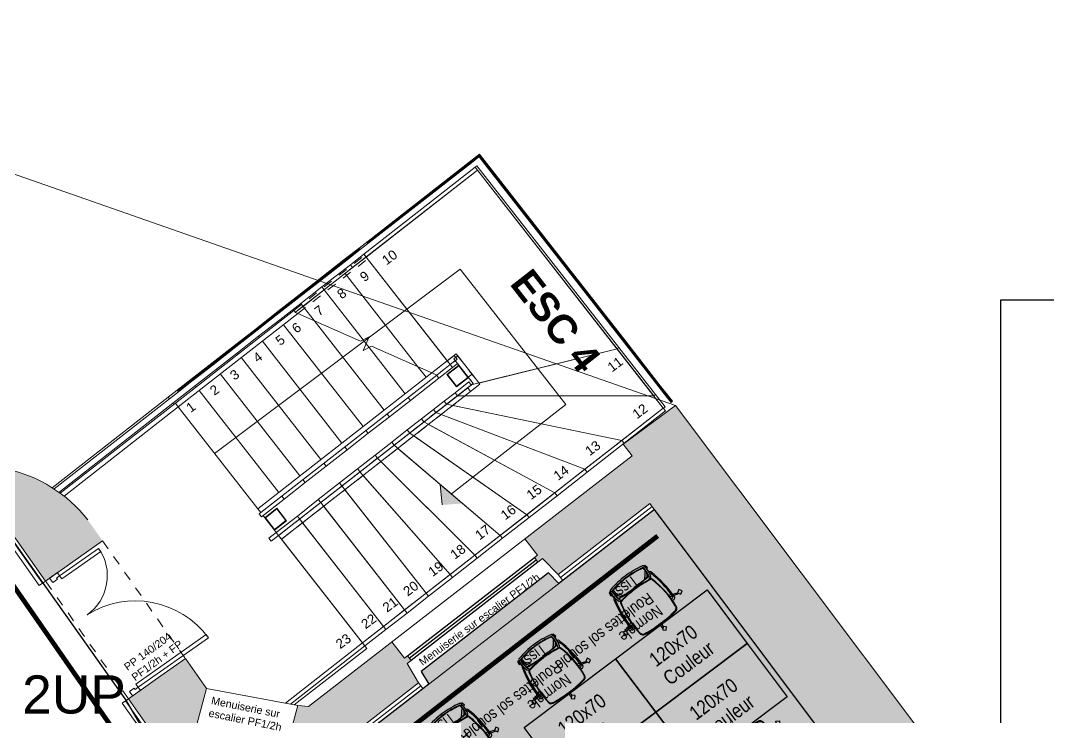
# Model space of a CAD drawing. Extents: x -29.7 to 23.3, y -8.6 to 57.6.
# Drawn here: x -0.41 to 10.36, y 11.13 to 18.44 of the extents above; entities that cross this region are included whole.
import ezdxf
from ezdxf.enums import TextEntityAlignment as Align

# ---------------------------------------------------------------- set-up
doc = ezdxf.new("R2010")
doc.units = 0
doc.header["$LTSCALE"] = 0.001
for name, pattern in [('CACHE', [0.375, 0.25, -0.125]), ('CONTINU', [0]), ('HIDDEN', [9.525, 6.35, -3.175]), ('Tiret', [2.5, 1.25, -1.25])]:
    doc.linetypes.add(name, pattern=pattern)
doc.layers.get('0').update_dxf_attribs({"lineweight": 5})
for name, color, linetype in [('00-SECURITE UP', 12, 'Continuous'), ('01-FAC_CHASSIS EXI', 4, 'Continuous'), ('01-STR_MACONNERIE_HACH', 252, 'Continuous'), ('A-Etiq_Mob', 7, 'Continuous'), ('A-legende', 7, 'Continuous'), ('A-mobilier', 252, 'Continuous'), ('A-texte', 7, 'Continuous')]:
    doc.layers.add(name, color=color, linetype=linetype)
doc.layers.add('02-ISOLATION', color=6, linetype='ISOLATION', lineweight=5)
for name, color, linetype, true_color in [('A-MOQUETTE', 7, 'Continuous', 0xe5ecff), ('couleur siege', 1, 'Continuous', 0xff0000), ('Exit- 04-ZON-PLATEAU DE BUREAU', 7, 'Continuous', 0xffc20a)]:
    doc.layers.add(name, color=color, linetype=linetype, true_color=true_color)
doc.layers.add('A-projet', color=7, linetype='Continuous', lineweight=5, true_color=0x5b6280)
doc.styles.add('ARIAL', font='arial.ttf')
doc.styles.add('COTE 100', font='arial.ttf', dxfattribs={"height": 0.15})
doc.styles.add('ROMAND', font='romand__.ttf', dxfattribs={"width": 0.7})
doc.styles.get("Standard").update_dxf_attribs({"font": 'ARIALN.TTF'})
doc.linetypes.add('ISOLATION', pattern='A,0.00254,-2.54,[134,ltypeshp.shx,S=2.54,R=0,X=-2.54,Y=0],-5.08,[134,ltypeshp.shx,S=2.54,R=180,X=2.54,Y=0],-2.54', length=10.16254)

# ---------------------------------------------------------------- blocks, each defined once
blk = doc.blocks.new('chaise')
at = {"layer": 'A-mobilier', "ltscale": 0.1, "true_color": 0xc7c8ca}
h = blk.add_hatch(color=9, dxfattribs=at)
h.dxf.hatch_style = 1
h.paths.add_polyline_path([(0.272, 0.456, 0.30076), (0.236, 0.489, 0.043342), (0.008, 0.509, 0.043342), (-0.219, 0.489, 0.300759), (-0.255, 0.456, 0.09791), (-0.223, 0.027, 0.292085), (-0.207, 0.013, 0.040929), (0.008, -0.005, 0.040929), (0.223, 0.013, 0.292085), (0.239, 0.027, 0.09791)])
h.paths.add_polyline_path([(0.159, -0.024, 0.015765), (0.008, -0.018, 0.016739), (-0.152, -0.025), (-0.19, -0.069), (-0.218, -0.103, 0.040824), (-0.213, -0.142, 0.054873), (0.008, -0.167, 0.054873), (0.23, -0.142, 0.02252), (0.233, -0.121), (0.219, -0.101)])
h.paths.add_polyline_path([(0.191, -0.026, 0.003373), (0.159, -0.024), (0.219, -0.101), (0.233, -0.121, 0.02535), (0.235, -0.097)])
h.paths.add_polyline_path([(0.226, -0.03, 0.0036), (0.191, -0.026), (0.235, -0.097, 0.0714)])
h.paths.add_polyline_path([(-0.152, -0.025, 0.003505), (-0.185, -0.027), (-0.196, -0.043), (-0.217, -0.075, 0.030269), (-0.218, -0.103), (-0.19, -0.069)])
h.paths.add_polyline_path([(-0.185, -0.027, 0.002494), (-0.209, -0.03, 0.048116), (-0.217, -0.075), (-0.196, -0.043)], flags=17)
at = {"layer": 'A-mobilier'}
for p, q in [((0.004, 0.509), (0.006, 0.543)), ((0.022, 0.558), (0.023, 0.509)), ((-0.262, 0.365), (-0.287, 0.365)), ((0.279, 0.365), (0.303, 0.365)), ((-0.374, 0.349), (-0.308, 0.33)), ((-0.308, 0.308), (-0.363, 0.33)), ((-0.292, 0.326), (-0.283, 0.323)), ((-0.263, 0.345), (-0.272, 0.345)), ((0.279, 0.345), (0.288, 0.345)), ((0.279, 0.31), (0.309, 0.317)), ((0.309, 0.293), (0.279, 0.282)), ((0.324, 0.32), (0.378, 0.334)), ((0.398, 0.325), (0.324, 0.298)), ((-0.242, -0.066), (-0.241, -0.066)), ((-0.19, -0.069), (-0.219, -0.105)), ((-0.217, -0.075), (-0.196, -0.043)), ((0.233, -0.121), (0.219, -0.101)), ((0.258, -0.066), (0.257, -0.066))]:
    blk.add_line(p, q, dxfattribs=at)
at = {"layer": 'A-mobilier', "linetype": 'HIDDEN'}
for p, q in [((-0.263, 0.29), (-0.293, 0.302)), ((-0.283, 0.323), (-0.263, 0.317)), ((-0.196, -0.043), (-0.185, -0.027)), ((-0.152, -0.025), (-0.19, -0.069)), ((0.219, -0.101), (0.159, -0.024)), ((0.191, -0.026), (0.235, -0.097))]:
    blk.add_line(p, q, dxfattribs=at)
at = {"layer": 'A-mobilier'}
for points in [[(-0.024, 0.57), (0.006, 0.543), (0.034, 0.572), (0.003, 0.6)], [(-0.398, 0.31), (-0.363, 0.331), (-0.383, 0.366), (-0.418, 0.345)], [(0.395, 0.371), (0.378, 0.334), (0.415, 0.317), (0.432, 0.354)]]:
    blk.add_lwpolyline(points, close=True, dxfattribs=at)
for points in [[(-0.243, -0.109), (-0.259, -0.113), (-0.25, -0.153), (-0.237, -0.15)], [(0.255, -0.145), (0.275, -0.147), (0.28, -0.107), (0.259, -0.105)]]:
    blk.add_lwpolyline(points, dxfattribs=at)
for centre, radius, start, end in [((-0.212, 0.445), 0.0447, 99.9272, 166.8835), ((-0.019, -0.687), 1.184, 88.7046, 100.0235), ((0.008, -0.811), 1.32, 90, 99.927), ((0.008, -0.811), 1.32, 80.073, 90), ((0.035, -0.687), 1.184, 79.9765, 91.2954), ((0.228, 0.445), 0.0447, 13.1165, 80.0728), ((-0.287, 0.345), 0.02, 90, 178.2197), ((0.845, 0.323), 1.108, 173.1278, 195.4958), ((0.845, 0.323), 1.103, 173.7387, 195.3268), ((-0.203, 0.434), 0.0495, 115.9014, 169.3298), ((-0.829, 0.323), 1.103, 344.6732, 6.2613), ((-0.829, 0.323), 1.108, 344.5042, 6.8722), ((0.219, 0.434), 0.0495, 10.6702, 64.0986), ((0.303, 0.345), 0.02, 1.7803, 90), ((1.039, 0.304), 1.347, 178.2197, 195.2822), ((0.842, 0.272), 1.135, 177.2781, 195.5028), ((-0.272, 0.325), 0.02, 90, 177.2781), ((-0.826, 0.272), 1.135, 344.4972, 2.7219), ((-1.023, 0.304), 1.347, 344.7178, 1.7803), ((0.288, 0.325), 0.02, 2.7219, 90), ((-0.207, -0.008), 0.02, 80.7555, 159.0187), ((-0.204, 0.032), 0.02, 195.4958, 260.6251), ((0.02, -0.095), 0.243, 156.8702, 192.2258), ((-0.2, 0.037), 0.02, 195.3268, 260.7665), ((0.008, 1.315), 1.32, 260.6251, 270), ((-0.186, -0.008), 0.02, 114.7785, 159.0187), ((0.008, 1.315), 1.315, 260.7665, 270), ((0.008, 1.315), 1.315, 270, 279.2335), ((0.008, 1.315), 1.32, 270, 279.3749), ((0.202, -0.008), 0.02, 20.9813, 65.2215), ((0.216, 0.037), 0.02, 279.2335, 344.6732), ((0.223, -0.008), 0.02, 20.9813, 99.2445), ((-0.003, -0.095), 0.243, 347.7742, 23.1298), ((0.22, 0.032), 0.02, 279.3749, 344.5042), ((-0.241, -0.046), 0.02, 195.2822, 270), ((-0.233, -0.026), 0.02, 195.5028, 252.7294), ((0.02, -0.095), 0.263, 159.0187, 193.9621), ((0.02, -0.095), 0.238, 164.1556, 191.4603), ((0.031, -2.412), 2.399, 90.5363, 95.8288), ((0.031, -2.412), 2.394, 90.5374, 95.7482), ((-0.014, -2.412), 2.399, 84.1712, 89.4637), ((-0.014, -2.412), 2.394, 84.2518, 89.4626), ((-0.003, -0.095), 0.238, 348.5397, 15.8444), ((-0.003, -0.095), 0.263, 346.0379, 20.9813), ((0.249, -0.026), 0.02, 287.2706, 344.4972), ((0.257, -0.046), 0.02, 270, 344.7178), ((-0.22, -0.145), 0.02, 218.589, 257.0335), ((0.01, 0.853), 1.044, 257.0335, 269.9004), ((0.01, 0.853), 1.024, 257.1546, 269.8984), ((0.01, 0.853), 1.019, 257.3346, 269.8979), ((0.006, 0.853), 1.019, 270.1021, 282.6654), ((0.006, 0.853), 1.024, 270.1016, 282.8454), ((0.006, 0.853), 1.044, 270.0996, 282.9665), ((0.236, -0.145), 0.02, 282.9665, 321.411)]:
    blk.add_arc(centre, radius, start, end, dxfattribs=at)
blk = doc.blocks.new('SiègeT1')
at = {"layer": 'couleur siege', "true_color": 0x8a6689}
for points in [[(-0.194, 0.224), (-0.077, 0.21), (0.039, 0.212), (0.155, 0.217), (0.198, 0.222), (0.203, 0.244), (0.204, 0.282), (0.201, 0.321), (0.123, 0.338), (0.039, 0.343), (-0.023, 0.345), (-0.098, 0.338), (-0.149, 0.331), (-0.196, 0.322), (-0.202, 0.3), (-0.201, 0.265)], [(-0.208, -0.236), (-0.225, -0.22), (-0.234, -0.197), (-0.236, -0.14), (-0.238, -0.076), (-0.234, -0.012), (-0.228, 0.045), (-0.218, 0.102), (-0.211, 0.132), (-0.201, 0.169), (-0.197, 0.177), (-0.184, 0.18), (-0.12, 0.188), (-0.049, 0.193), (0.009, 0.195), (0.077, 0.193), (0.132, 0.188), (0.169, 0.183), (0.191, 0.179), (0.199, 0.177), (0.204, 0.173), (0.207, 0.164), (0.219, 0.115), (0.231, 0.045), (0.237, -0.005), (0.241, -0.063), (0.241, -0.105), (0.24, -0.159), (0.236, -0.197), (0.235, -0.21), (0.229, -0.22), (0.222, -0.229), (0.213, -0.234), (0.207, -0.236), (0.175, -0.242), (0.114, -0.248), (0.051, -0.251), (-0.05, -0.252), (-0.126, -0.247), (-0.191, -0.238)]]:
    blk.add_hatch(color=8, dxfattribs=at).paths.add_polyline_path(points)
at = {"extrusion": (0, 0, -1), "xscale": 0.8999999999999986, "yscale": 0.8999999999999986, "zscale": -0.9, "rotation": 180}
blk.add_blockref('chaise', (0.005, 0.195), dxfattribs=at)
at = {"layer": 'A-Etiq_Mob', "style": 'ROMAND', "width": 0.7}
for tag, p in [('FINITION', (-0.079, 0.177)), ('PIETEMENT', (-0.091, -0.031)), ('ASSISE', (-0.088, -0.224)), ('COULEUR', (-0.104, -0.424))]:
    blk.add_attdef(tag, p, '', height=0.15, dxfattribs=at)
blk = doc.blocks.new('Xref-R2-2018-11')
h = blk.add_hatch(color=256)
h.dxf.hatch_style = 1
h.paths.add_polyline_path([(6.711, 6.704), (6.73, 6.489), (6.828, 6.604)])
h.paths.add_polyline_path([(6.828, 6.604), (6.73, 6.489), (6.945, 6.504)])
at = {"layer": '01-STR_MACONNERIE_HACH'}
h = blk.add_hatch(color=256, dxfattribs=at)
h.dxf.hatch_style = 1
h.paths.add_polyline_path([(8.628, 7.127), (8.722, 7.005), (7.596, 6.132), (7.729, 5.961), (7.698, 5.937), (7.735, 5.889), (7.782, 5.926), (7.947, 5.76), (8.909, 6.505), (16.917, -4.185), (16.215, -4.713), (16.353, -4.913), (16.305, -4.949), (16.341, -4.997), (16.395, -4.956), (16.544, -5.155), (17.926, -4.117), (17.683, -3.794), (9.178, 7.531)])
h.paths.add_polyline_path([(5.329, 4.375), (5.218, 4.388), (5.061, 3.805), (5.013, 3.818), (4.982, 3.702), (5.212, 3.64), (6.483, 4.625), (6.363, 4.826), (6.405, 4.859), (6.368, 4.906), (6.337, 4.882), (6.204, 5.054)])
h.paths.add_polyline_path([(14.093, -6.307), (14.231, -6.506), (14.183, -6.543), (14.219, -6.591), (14.273, -6.55), (14.422, -6.749), (15.529, -5.917), (15.38, -5.719), (15.434, -5.678), (15.398, -5.63), (15.35, -5.666), (15.197, -5.477)])
h.paths.add_polyline_path([(12.054, -7.837), (12.193, -8.037), (12.144, -8.074), (12.18, -8.122), (12.235, -8.081), (12.384, -8.28), (13.407, -7.511), (13.258, -7.312), (13.312, -7.272), (13.276, -7.224), (13.228, -7.26), (13.075, -7.071)])
h.paths.add_polyline_path([(10.075, -9.323), (10.214, -9.523), (10.143, -9.576), (10.179, -9.624), (10.234, -9.584), (10.383, -9.782), (11.369, -9.042), (11.219, -8.843), (11.274, -8.803), (11.238, -8.755), (11.189, -8.791), (11.036, -8.602)])
h.paths.add_polyline_path([(8.13, -10.785), (8.268, -10.984), (8.202, -11.034), (8.238, -11.082), (8.292, -11.042), (8.441, -11.24), (9.412, -10.512), (9.263, -10.313), (9.317, -10.272), (9.281, -10.224), (9.211, -10.277), (9.057, -10.088)])
h.paths.add_polyline_path([(6.297, -12.161), (6.436, -12.361), (6.357, -12.42), (6.393, -12.468), (6.447, -12.427), (6.596, -12.626), (7.462, -11.976), (7.313, -11.777), (7.367, -11.736), (7.331, -11.688), (7.265, -11.738), (7.112, -11.549)])
h.paths.add_polyline_path([(4.516, -13.023), (4.513, -13.269), (4.463, -13.268), (4.463, -13.328), (4.512, -13.329), (4.509, -13.602), (5.283, -13.612), (5.643, -13.342), (5.494, -13.143), (5.548, -13.103), (5.512, -13.055), (5.433, -13.114), (5.28, -12.925), (5.138, -13.031)])
h.paths.add_polyline_path([(2.437, -12.997), (2.434, -13.242), (2.384, -13.242), (2.383, -13.302), (2.433, -13.302), (2.43, -13.576), (3.323, -13.587), (3.327, -13.314), (3.377, -13.314), (3.377, -13.254), (3.327, -13.254), (3.33, -13.008)])
h.paths.add_polyline_path([(-0.616, -12.958), (-0.648, -13.203), (-0.716, -13.202), (-0.716, -13.262), (-0.667, -13.263), (-0.671, -13.536), (1.244, -13.561), (1.247, -13.287), (1.297, -13.288), (1.298, -13.228), (1.248, -13.227), (1.251, -12.981)])
h = blk.add_hatch(color=256, dxfattribs=at)
h.dxf.hatch_style = 1
h.paths.add_polyline_path([(-2.934, -12.928), (-2.966, -13.173), (-3.034, -13.172), (-3.035, -13.232), (-2.985, -13.233), (-2.989, -13.507), (-2.036, -13.519), (-2.032, -13.245), (-1.982, -13.246), (-1.981, -13.186), (-2.048, -13.185), (-2.074, -12.939)])
h.paths.add_polyline_path([(-5.919, -12.89), (-5.951, -13.135), (-6.019, -13.134), (-6.02, -13.194), (-5.97, -13.195), (-5.974, -13.469), (-4.354, -13.489), (-4.35, -13.216), (-4.3, -13.216), (-4.299, -13.156), (-4.366, -13.155), (-4.392, -12.909)])
h.paths.add_polyline_path([(-8.876, -12.852), (-8.909, -13.098), (-8.977, -13.097), (-8.978, -13.157), (-8.928, -13.157), (-8.931, -13.431), (-7.339, -13.451), (-7.335, -13.178), (-7.285, -13.178), (-7.284, -13.118), (-7.351, -13.117), (-7.377, -12.871)])
h.paths.add_polyline_path([(-11.181, -12.823), (-11.213, -13.068), (-11.281, -13.067), (-11.282, -13.127), (-11.232, -13.128), (-11.236, -13.402), (-10.296, -13.414), (-10.293, -13.14), (-10.243, -13.141), (-10.242, -13.081), (-10.309, -13.08), (-10.335, -12.834)])
h.paths.add_polyline_path([(-10.897, 6.665), (-10.947, 6.665), (-10.947, 6.605), (-10.894, 6.605), (-10.871, 6.361), (-9.935, 6.355), (-9.908, 6.599), (-9.855, 6.598), (-9.854, 6.658), (-9.904, 6.659), (-9.902, 6.976), (-10.895, 6.982)])
h.paths.add_polyline_path([(-8.584, 6.968), (-8.586, 6.65), (-8.636, 6.65), (-8.637, 6.59), (-8.584, 6.59), (-8.56, 6.346), (-6.992, 6.336), (-6.965, 6.58), (-6.912, 6.579), (-6.911, 6.639), (-6.961, 6.64), (-6.959, 6.957)])
h.paths.add_polyline_path([(-5.642, 6.949), (-5.644, 6.631), (-5.694, 6.632), (-5.694, 6.572), (-5.641, 6.571), (-5.617, 6.327), (-4.017, 6.317), (-3.99, 6.561), (-3.937, 6.56), (-3.936, 6.62), (-3.986, 6.621), (-3.984, 6.938)])
h.paths.add_polyline_path([(-2.666, 6.93), (-2.669, 6.612), (-2.719, 6.613), (-2.719, 6.553), (-2.666, 6.552), (-2.642, 6.308), (-1.704, 6.302), (-1.677, 6.546), (-1.624, 6.546), (-1.623, 6.606), (-1.673, 6.606), (-1.671, 6.923)])
h.paths.add_polyline_path([(-0.354, 6.915), (-0.356, 6.597), (-0.406, 6.598), (-0.406, 6.538), (-0.353, 6.537), (-0.329, 6.293), (1.235, 6.283), (1.237, 6.527), (1.287, 6.527), (1.287, 6.587), (1.237, 6.587), (1.239, 6.905)])
h.paths.add_polyline_path([(3.441, 4.457), (3.737, 4.037), (4.142, 3.928), (4.173, 4.044), (4.125, 4.057), (4.261, 4.563), (4.039, 4.878), (3.723, 4.655), (3.698, 4.637), (3.675, 4.622), (3.673, 4.619)])
h.paths.add_polyline_path([(1.962, -2.484), (2.182, -2.486), (2.189, -1.278), (1.969, -1.277)])
edge = h.paths.add_edge_path()
edge.add_line((2.572, 5.691), (3.17, 6.112))
edge.add_line((3.17, 6.112), (3.014, 6.333))
edge.add_arc((1.844, 5.411), 1.49, 38.2323, 77.6185)
edge.add_line((2.163, 6.866), (2.163, 6.899))
edge.add_line((2.163, 6.899), (1.978, 6.9))
edge.add_line((1.978, 6.9), (1.976, 6.583))
edge.add_line((1.976, 6.583), (1.926, 6.583))
edge.add_line((1.926, 6.583), (1.926, 6.523))
edge.add_line((1.926, 6.523), (1.976, 6.523))
edge.add_line((1.976, 6.523), (1.974, 6.279))
edge.add_line((1.974, 6.279), (2.158, 6.278))
edge.add_line((2.158, 6.278), (2.572, 5.691))
h.paths.add_polyline_path([(-13.035, -4.406), (-13.535, -4.406), (-13.535, -3.406), (-13.016, -3.406), (-12.834, 6.373), (-12.245, 6.37), (-12.218, 6.613), (-12.165, 6.613), (-12.165, 6.673), (-12.215, 6.673), (-12.213, 6.991), (-12.915, 6.995), (-12.913, 7.35), (-13.403, 7.353), (-13.79, -13.369), (-12.601, -13.384), (-12.597, -13.11), (-12.547, -13.111), (-12.547, -13.051), (-12.613, -13.05), (-12.639, -12.804), (-13.192, -12.797)])
h.paths.add_polyline_path([(-13.535, -4.406), (-13.535, -3.406)], flags=16)
for p, q in [((9.178, 7.531), (-2.366, 11.567)), ((7.116, 10.157), (5.942, 9.24)), ((5.948, 9.232), (7.122, 10.149)), ((7.121, 10.167), (7.026, 10.093)), ((7.039, 10.077), (7.133, 10.151)), ((7.123, 10.156), (7.115, 10.15)), ((7.115, 10.15), (9.135, 7.565)), ((7.122, 10.149), (7.116, 10.157)), ((7.133, 10.151), (7.117, 10.139)), ((7.117, 10.139), (7.179, 10.06)), ((7.133, 10.151), (7.121, 10.167)), ((9.142, 7.571), (7.123, 10.156)), ((7.195, 10.072), (7.133, 10.151)), ((5.909, 9.119), (7.076, 10.03)), ((5.954, 9.255), (7.026, 10.093)), ((7.039, 10.077), (5.966, 9.239)), ((7.026, 10.093), (7.039, 10.077)), ((7.093, 10.044), (7.076, 10.03)), ((8.564, 8.125), (7.076, 10.03)), ((7.1, 9.999), (7.076, 10.03)), ((7.093, 10.044), (8.582, 8.139)), ((7.179, 10.06), (7.195, 10.072)), ((8.643, 8.187), (7.179, 10.06)), ((7.195, 10.072), (8.658, 8.199)), ((5.198, 8.512), (7.1, 9.999)), ((5.792, 8.977), (7.1, 9.999)), ((7.1, 9.999), (5.934, 9.087)), ((7.1, 9.999), (9.048, 7.505)), ((5.863, 9.178), (3.956, 7.688)), ((3.962, 7.68), (5.869, 9.17)), ((5.718, 9.071), (5.86, 9.182)), ((5.872, 9.166), (5.73, 9.055)), ((5.954, 9.255), (5.86, 9.182)), ((5.86, 9.182), (5.872, 9.166)), ((5.869, 9.17), (5.863, 9.178)), ((5.872, 9.166), (5.966, 9.239)), ((5.942, 9.24), (5.948, 9.232)), ((5.966, 9.239), (5.954, 9.255)), ((5.718, 9.071), (5.419, 8.837)), ((5.431, 8.821), (5.73, 9.055)), ((5.73, 9.055), (5.718, 9.071)), ((5.768, 9.008), (5.909, 9.119)), ((5.934, 9.087), (5.792, 8.977)), ((5.909, 9.119), (5.934, 9.087)), ((6.814, 7.96), (5.934, 9.087)), ((6.783, 8), (5.934, 9.087)), ((4.343, 7.03), (6.92, 8.96)), ((5.768, 9.008), (5.468, 8.774)), ((5.493, 8.743), (5.792, 8.977)), ((5.792, 8.977), (5.768, 9.008)), ((6.92, 8.96), (8.028, 7.542)), ((5.198, 8.665), (5.419, 8.837)), ((5.419, 8.837), (5.431, 8.821)), ((6.477, 7.937), (5.713, 8.915)), ((6.477, 7.937), (5.713, 8.915)), ((5.431, 8.821), (5.21, 8.649)), ((5.247, 8.602), (5.468, 8.774)), ((5.493, 8.743), (5.272, 8.57)), ((5.468, 8.774), (5.493, 8.743)), ((5.902, 8.219), (5.493, 8.743)), ((5.902, 8.219), (5.493, 8.743)), ((4.977, 8.492), (5.198, 8.665)), ((5.21, 8.649), (4.99, 8.477)), ((5.201, 8.661), (5.198, 8.665)), ((5.21, 8.649), (5.207, 8.653)), ((3.933, 7.556), (5.177, 8.528)), ((5.027, 8.429), (5.247, 8.602)), ((5.192, 8.508), (5.177, 8.528)), ((5.272, 8.57), (5.198, 8.512)), ((5.272, 8.57), (5.247, 8.602)), ((5.389, 8.421), (5.272, 8.57)), ((5.389, 8.421), (5.272, 8.57)), ((8.18, 8.617), (9.048, 7.505)), ((3.964, 7.516), (5.218, 8.497)), ((4.779, 8.337), (4.977, 8.492)), ((4.99, 8.477), (4.791, 8.321)), ((4.806, 8.257), (5.027, 8.429)), ((4.981, 8.488), (4.977, 8.492)), ((4.99, 8.477), (4.987, 8.481)), ((5.036, 8.418), (5.027, 8.429)), ((5.218, 8.497), (5.192, 8.508)), ((5.218, 8.497), (5.875, 8.205)), ((6.121, 7.483), (5.389, 8.421)), ((4.536, 8.148), (4.779, 8.337)), ((4.791, 8.321), (4.548, 8.132)), ((4.782, 8.333), (4.779, 8.337)), ((4.791, 8.321), (4.788, 8.325)), ((5.901, 7.311), (5.067, 8.378)), ((4.586, 8.084), (4.806, 8.257)), ((4.815, 8.245), (4.806, 8.257)), ((5.68, 7.138), (4.846, 8.206)), ((5.875, 8.205), (5.965, 8.252)), ((5.965, 8.252), (5.901, 8.107)), ((5.933, 8.179), (5.902, 8.219)), ((8.654, 8.196), (8.658, 8.199)), ((8.658, 8.199), (9.042, 7.708)), ((4.316, 7.975), (4.536, 8.148)), ((4.548, 8.132), (4.328, 7.959)), ((4.365, 7.912), (4.586, 8.084)), ((4.539, 8.144), (4.536, 8.148)), ((4.548, 8.132), (4.545, 8.136)), ((4.595, 8.073), (4.586, 8.084)), ((5.901, 8.107), (5.991, 8.153)), ((5.964, 8.139), (5.933, 8.179)), ((5.964, 8.139), (5.933, 8.179)), ((6.342, 7.655), (5.964, 8.139)), ((5.991, 8.153), (6.621, 7.873)), ((7.034, 7.747), (8.564, 8.125)), ((7.116, 7.767), (8.564, 8.125)), ((8.564, 8.125), (8.582, 8.139)), ((8.948, 7.634), (8.564, 8.125)), ((8.582, 8.139), (8.966, 7.648)), ((8.643, 8.187), (8.647, 8.19)), ((9.027, 7.695), (8.643, 8.187)), ((4.095, 7.803), (4.316, 7.975)), ((4.319, 7.971), (4.316, 7.975)), ((5.459, 6.966), (4.625, 8.033)), ((6.782, 7.999), (6.621, 7.873)), ((6.673, 7.85), (6.867, 8.002)), ((6.673, 7.85), (6.867, 8.002)), ((6.876, 8.073), (6.782, 7.999)), ((6.813, 7.96), (6.782, 7.999)), ((6.813, 7.96), (6.867, 8.003)), ((6.867, 8.003), (7.004, 7.828)), ((6.867, 8.002), (7.055, 7.763)), ((6.867, 8.002), (6.905, 7.954)), ((7.044, 7.859), (6.876, 8.073)), ((6.907, 8.033), (6.908, 8.034)), ((6.932, 8.003), (6.908, 8.034)), ((6.932, 8.003), (6.931, 8.002)), ((4.328, 7.959), (4.107, 7.787)), ((4.144, 7.74), (4.365, 7.912)), ((4.328, 7.959), (4.325, 7.963)), ((4.374, 7.9), (4.365, 7.912)), ((4.797, 6.449), (6.621, 7.873)), ((6.563, 7.828), (6.477, 7.937)), ((6.673, 7.85), (6.621, 7.873)), ((6.673, 7.85), (6.813, 7.96)), ((6.839, 7.929), (6.697, 7.819)), ((6.905, 7.954), (6.779, 7.855)), ((6.786, 7.855), (6.904, 7.947)), ((6.814, 7.961), (6.839, 7.929)), ((6.892, 7.971), (6.839, 7.929)), ((6.904, 7.947), (6.999, 7.825)), ((7.006, 7.824), (6.905, 7.954)), ((6.956, 7.889), (7.055, 7.763)), ((3.953, 7.692), (4.095, 7.803)), ((4.107, 7.787), (3.965, 7.676)), ((4.098, 7.799), (4.095, 7.803)), ((4.107, 7.787), (4.104, 7.791)), ((5.239, 6.794), (4.405, 7.861)), ((4.828, 6.409), (6.673, 7.85)), ((4.847, 6.424), (6.673, 7.85)), ((7.055, 7.763), (5.016, 6.17)), ((6.397, 7.585), (6.697, 7.819)), ((6.697, 7.819), (6.672, 7.85)), ((6.779, 7.855), (6.88, 7.726)), ((6.881, 7.733), (6.786, 7.855)), ((6.866, 7.665), (7.009, 7.778)), ((6.88, 7.726), (7.006, 7.824)), ((6.999, 7.825), (6.881, 7.733)), ((7.055, 7.763), (6.89, 7.634)), ((7.055, 7.763), (6.998, 7.718)), ((7.004, 7.828), (7.044, 7.859)), ((7.004, 7.828), (7.055, 7.763)), ((7.009, 7.778), (7.034, 7.746)), ((7.125, 7.754), (7.044, 7.859)), ((3.953, 7.692), (3.858, 7.618)), ((3.871, 7.602), (3.965, 7.676)), ((3.908, 7.555), (4.144, 7.74)), ((3.965, 7.676), (3.953, 7.692)), ((3.956, 7.688), (3.962, 7.68)), ((4.153, 7.728), (4.144, 7.74)), ((5.018, 6.621), (4.184, 7.689)), ((6.998, 7.718), (5.016, 6.169)), ((5.047, 6.13), (7.029, 7.679)), ((6.752, 7.576), (6.866, 7.665)), ((6.866, 7.665), (6.89, 7.634)), ((6.998, 7.718), (7.029, 7.679)), ((7.029, 7.679), (7.125, 7.754)), ((7.034, 7.747), (7.035, 7.747)), ((9.031, 7.698), (9.027, 7.695)), ((9.063, 7.649), (9.027, 7.695)), ((9.042, 7.708), (9.038, 7.704)), ((9.042, 7.708), (9.079, 7.661)), ((9.079, 7.661), (9.063, 7.649)), ((9.145, 7.576), (9.079, 7.661)), ((2.643, 6.668), (3.858, 7.618)), ((3.871, 7.602), (2.661, 6.657)), ((2.713, 6.621), (3.908, 7.555)), ((3.933, 7.556), (2.725, 6.612)), ((3.858, 7.618), (3.871, 7.602)), ((3.908, 7.555), (3.917, 7.543)), ((3.933, 7.556), (3.964, 7.516)), ((6.397, 7.585), (6.177, 7.412)), ((6.373, 7.616), (6.397, 7.585)), ((6.64, 7.489), (6.752, 7.576)), ((6.752, 7.576), (6.776, 7.545)), ((6.87, 7.619), (6.776, 7.545)), ((6.776, 7.545), (8.614, 7.166)), ((6.89, 7.634), (8.948, 7.634)), ((6.89, 7.634), (6.891, 7.634)), ((6.972, 7.634), (8.948, 7.634)), ((8.948, 7.634), (8.966, 7.648)), ((8.966, 7.648), (9.069, 7.516)), ((9.063, 7.649), (9.13, 7.563)), ((9.13, 7.563), (9.145, 7.576)), ((9.135, 7.565), (9.142, 7.571)), ((2.766, 6.581), (3.964, 7.516)), ((4.797, 6.449), (3.964, 7.516)), ((9.048, 7.505), (5.896, 5.043)), ((6.177, 7.412), (6.152, 7.444)), ((6.514, 7.391), (6.64, 7.489)), ((6.64, 7.489), (6.665, 7.458)), ((6.707, 7.491), (6.665, 7.458)), ((6.665, 7.458), (8.226, 6.863)), ((6.72, 7.437), (8.226, 6.863)), ((8.028, 7.542), (6.828, 6.604)), ((6.841, 7.532), (8.614, 7.166)), ((8.614, 7.166), (9.048, 7.505)), ((8.628, 7.127), (9.178, 7.531)), ((9.073, 7.474), (8.638, 7.135)), ((9.048, 7.505), (9.073, 7.474)), ((9.051, 7.502), (9.069, 7.516)), ((9.178, 7.531), (17.927, -4.119)), ((8.891, 7.383), (5.896, 5.043)), ((6.177, 7.412), (5.956, 7.24)), ((6.365, 7.275), (6.514, 7.391)), ((6.514, 7.391), (6.539, 7.359)), ((6.544, 7.363), (6.539, 7.36)), ((6.539, 7.36), (7.91, 6.616)), ((6.587, 7.333), (7.91, 6.616)), ((5.956, 7.24), (5.735, 7.068)), ((5.956, 7.24), (5.931, 7.271)), ((6.202, 7.146), (6.365, 7.275)), ((6.365, 7.275), (6.39, 7.243)), ((6.39, 7.243), (7.617, 6.387)), ((6.027, 7.01), (6.202, 7.146)), ((6.202, 7.146), (6.226, 7.115)), ((6.226, 7.115), (7.339, 6.17)), ((6.433, 7.213), (7.617, 6.387)), ((8.226, 6.863), (8.614, 7.166)), ((8.638, 7.135), (8.251, 6.832)), ((8.614, 7.166), (8.638, 7.135)), ((8.722, 7.005), (8.628, 7.127)), ((5.329, 4.375), (8.722, 7.005)), ((5.735, 7.068), (5.515, 6.895)), ((5.735, 7.068), (5.711, 7.099)), ((5.844, 6.867), (6.027, 7.01)), ((6.027, 7.01), (6.051, 6.978)), ((6.265, 7.082), (7.339, 6.17)), ((5.515, 6.895), (5.49, 6.926)), ((6.053, 6.98), (6.051, 6.979)), ((6.051, 6.979), (7.073, 5.962)), ((6.087, 6.943), (7.073, 5.962)), ((5.515, 6.895), (5.294, 6.723)), ((5.655, 6.72), (5.844, 6.867)), ((5.844, 6.867), (5.869, 6.836)), ((5.89, 6.853), (5.868, 6.836)), ((5.868, 6.836), (6.814, 5.76)), ((5.902, 6.798), (6.814, 5.76)), ((7.91, 6.616), (8.226, 6.863)), ((8.251, 6.832), (7.935, 6.585)), ((8.226, 6.863), (8.251, 6.832)), ((5.294, 6.723), (5.073, 6.55)), ((5.294, 6.723), (5.27, 6.754)), ((5.432, 6.546), (5.655, 6.72)), ((5.655, 6.72), (5.68, 6.688)), ((5.726, 6.725), (5.679, 6.688)), ((5.679, 6.688), (6.562, 5.563)), ((6.73, 6.489), (6.711, 6.704)), ((6.711, 6.704), (6.828, 6.604)), ((5.073, 6.55), (5.049, 6.582)), ((5.563, 6.597), (5.457, 6.514)), ((5.711, 6.649), (6.562, 5.563)), ((7.617, 6.387), (7.91, 6.616)), ((7.935, 6.585), (7.642, 6.356)), ((7.91, 6.616), (7.935, 6.585)), ((5.073, 6.55), (4.837, 6.366)), ((5.4, 6.47), (5.016, 6.17)), ((5.212, 6.373), (5.432, 6.546)), ((5.432, 6.546), (5.457, 6.514)), ((5.457, 6.514), (6.337, 5.388)), ((5.488, 6.475), (6.337, 5.388)), ((8.909, 6.505), (7.947, 5.76)), ((16.917, -4.185), (8.909, 6.505)), ((4.797, 6.449), (4.828, 6.409)), ((4.813, 6.397), (4.828, 6.409)), ((4.813, 6.397), (4.837, 6.366)), ((4.871, 6.355), (4.853, 6.378)), ((4.997, 6.454), (4.871, 6.355)), ((4.878, 6.354), (4.996, 6.447)), ((4.991, 6.201), (5.212, 6.373)), ((4.996, 6.447), (5.091, 6.325)), ((5.098, 6.324), (4.997, 6.454)), ((5.212, 6.373), (5.236, 6.342)), ((7.339, 6.17), (7.617, 6.387)), ((7.617, 6.387), (7.642, 6.356)), ((2.572, 5.691), (2.158, 6.278)), ((4.871, 6.355), (4.972, 6.226)), ((4.973, 6.233), (4.878, 6.354)), ((4.972, 6.226), (5.098, 6.324)), ((5.091, 6.325), (4.973, 6.233)), ((5.236, 6.342), (6.117, 5.215)), ((5.267, 6.302), (6.117, 5.215)), ((7.642, 6.356), (7.364, 6.139)), ((4.912, 6.139), (4.991, 6.201)), ((5.016, 6.169), (4.937, 6.108)), ((5.016, 6.169), (4.972, 6.226)), ((4.991, 6.201), (5.016, 6.169)), ((5.016, 6.17), (5.896, 5.043)), ((5.047, 6.13), (5.016, 6.169)), ((7.073, 5.962), (7.339, 6.17)), ((7.339, 6.17), (7.364, 6.139)), ((4.912, 6.139), (4.937, 6.108)), ((5.941, 4.985), (5.047, 6.13)), ((5.047, 6.13), (5.896, 5.043)), ((7.364, 6.139), (7.097, 5.931)), ((6.814, 5.76), (7.073, 5.962)), ((7.097, 5.931), (6.839, 5.729)), ((7.073, 5.962), (7.097, 5.931)), ((7.729, 5.961), (7.698, 5.937)), ((7.782, 5.926), (7.735, 5.889)), ((6.562, 5.563), (6.814, 5.76)), ((6.839, 5.729), (6.586, 5.531)), ((6.814, 5.76), (6.839, 5.729)), ((6.337, 5.388), (6.562, 5.563)), ((6.586, 5.531), (6.362, 5.356)), ((6.562, 5.563), (6.586, 5.531)), ((6.117, 5.215), (6.337, 5.388)), ((6.362, 5.356), (6.141, 5.184)), ((6.337, 5.388), (6.362, 5.356)), ((5.896, 5.043), (6.117, 5.215)), ((6.141, 5.184), (5.921, 5.011)), ((6.117, 5.215), (6.141, 5.184)), ((5.088, 4.412), (5.896, 5.043)), ((5.921, 5.011), (5.141, 4.402)), ((5.18, 4.395), (5.941, 4.985)), ((5.896, 5.043), (5.921, 5.011)), ((3.723, 4.655), (4.039, 4.878)), ((6.368, 4.906), (6.337, 4.882)), ((6.405, 4.859), (6.363, 4.826)), ((3.441, 4.457), (3.673, 4.619)), ((6.483, 4.625), (5.212, 3.64)), ((3.737, 4.037), (3.441, 4.457)), ((5.218, 4.388), (5.329, 4.375))]:
    blk.add_line(p, q)
at = {"linetype": 'Tiret'}
for p, q in [((5.177, 8.528), (5.919, 9.107)), ((5.218, 8.497), (5.949, 9.068)), ((5.919, 9.107), (5.949, 9.068)), ((6.621, 7.873), (6.835, 8.04)), ((6.673, 7.85), (6.865, 8.001)), ((6.835, 8.04), (6.856, 8.057)), ((6.891, 8.053), (6.852, 8.022)), ((6.852, 8.022), (7.055, 7.763)), ((6.856, 8.057), (6.887, 8.018)), ((6.865, 8.001), (6.887, 8.018)), ((6.891, 8.053), (7.125, 7.754)), ((7.055, 7.763), (6.996, 7.717)), ((6.996, 7.717), (5.016, 6.169)), ((7.027, 7.677), (5.047, 6.13)), ((7.125, 7.754), (7.027, 7.677)), ((5.047, 6.13), (5.016, 6.169))]:
    blk.add_line(p, q, dxfattribs=at)
at = {"linetype": 'CACHE'}
for p, q in [((3.17, 6.112), (4.039, 4.878)), ((3.441, 4.457), (2.572, 5.691))]:
    blk.add_line(p, q, dxfattribs=at)
for points in [[(2.572, 5.691), (3.17, 6.112)], [(7.596, 6.132), (7.729, 5.961)], [(7.735, 5.889), (7.698, 5.937)], [(7.947, 5.76), (7.782, 5.926)], [(6.204, 5.054), (6.337, 4.882)], [(4.039, 4.878), (4.261, 4.563)], [(6.405, 4.859), (6.368, 4.906)], [(6.483, 4.625), (6.363, 4.826)], [(3.673, 4.619), (3.723, 4.655)], [(4.173, 4.044), (4.125, 4.057), (4.261, 4.563)], [(5.218, 4.388), (4.261, 4.563)], [(5.218, 4.388), (5.061, 3.805), (5.013, 3.818)]]:
    blk.add_lwpolyline(points)
at = {"linetype": 'CONTINU'}
for points in [[(2.72, 5.746), (2.743, 5.714), (3.152, 6.002), (3.129, 6.034)], [(2.647, 5.677), (2.615, 5.722), (2.697, 5.779), (2.72, 5.746), (2.687, 5.723), (2.696, 5.711), (2.647, 5.677)], [(3.52, 4.61), (3.544, 4.578), (4.279, 5.096), (4.256, 5.129)], [(3.453, 4.532), (3.485, 4.487), (3.567, 4.545), (3.544, 4.578), (3.511, 4.554), (3.502, 4.567), (3.453, 4.532)]]:
    blk.add_lwpolyline(points, close=True, dxfattribs=at)
blk.add_arc((1.844, 5.411), 1.49, 38.2323, 77.6185)
for centre, radius, start, end in [((2.72, 5.746), 0.5, 305.1722, 35.1722), ((3.513, 4.529), 0.954, 36.4994, 121.9666)]:
    blk.add_arc(centre, radius, start, end, dxfattribs=at)
at = {"layer": '01-FAC_CHASSIS EXI', "linetype": 'Continuous'}
blk.add_line((6.386, 4.883), (7.716, 5.913), dxfattribs=at)
at = {"layer": '01-FAC_CHASSIS EXI'}
for points in [[(6.368, 4.906), (7.698, 5.937)], [(7.735, 5.889), (6.405, 4.859)]]:
    blk.add_lwpolyline(points, dxfattribs=at)
at = {"layer": '02-ISOLATION', "linetype": 'Continuous'}
blk.add_line((2.506, 5.645), (2.572, 5.691), dxfattribs=at)
for points in [[(2.116, 6.198), (2.506, 5.645)], [(3.376, 4.411), (3.689, 3.967), (5.229, 3.553), (8.958, 6.442)], [(7.947, 5.76), (7.996, 5.697)], [(6.483, 4.625), (6.532, 4.562)], [(3.376, 4.411), (3.441, 4.457)]]:
    blk.add_lwpolyline(points, dxfattribs=at)
at = {"layer": '02-ISOLATION', "linetype": 'ISOLATION', "ltscale": 0.004}
for points in [[(7.971, 5.728), (8.933, 6.474)], [(1.974, 6.239), (2.137, 6.238), (2.539, 5.668)], [(4.971, 3.663), (5.22, 3.596), (6.507, 4.594)], [(3.409, 4.434), (3.713, 4.002), (4.132, 3.889)]]:
    blk.add_lwpolyline(points, dxfattribs=at)
at = {"linetype": 'Continuous', "style": 'ARIAL'}
for s, p in [('10', (6.147, 8.999)), ('9', (5.915, 8.823)), ('8', (5.676, 8.642)), ('7', (5.439, 8.463)), ('6', (5.202, 8.283)), ('5', (5.031, 8.154)), ('4', (4.795, 7.975)), ('11', (8.511, 7.877)), ('3', (4.553, 7.791)), ('2', (4.342, 7.631)), ('1', (4.094, 7.452)), ('12', (8.772, 7.385)), ('13', (8.277, 6.999)), ('14', (7.945, 6.739)), ('15', (7.662, 6.538)), ('16', (7.391, 6.326)), ('17', (7.123, 6.116)), ('18', (6.863, 5.913)), ('19', (6.631, 5.732)), ('20', (6.369, 5.527)), ('21', (6.153, 5.358)), ('22', (5.928, 5.183)), ('23', (5.662, 4.975))]:
    blk.add_text(s, height=0.1, rotation=36.7063, dxfattribs=at).set_placement(p)
at = {"insert": (7.667, 8.991), "char_height": 0.3, "width": 1.4724, "attachment_point": 1, "rotation": 307.9099, "style": 'COTE 100'}
blk.add_mtext('{\\fArial|b1|i0|c0|p34;ESC 4}', dxfattribs=at)
at = {"char_height": 0.08, "width": 1.4724, "attachment_point": 1}
for s, insert, rotation in [('{\\fArial|b0|i0|c0|p34;Menuiserie sur escalier PF1/2h}', (6.477, 4.864), 36.3842), ('{\\fArial|b0|i0|c0|p34;PP 140/204\\PPF1/2h + FP}', (3.385, 4.811), 36.3842), ('{\\fArial|b0|i0|c0|p34;Menuiserie sur \\Pescalier PF1/2h}', (4.319, 4.48), 348.6378)]:
    blk.add_mtext(s, dxfattribs=dict(at, insert=insert, rotation=rotation))
at = {"layer": '00-SECURITE UP', "insert": (2.327, 4.702), "char_height": 0.4, "width": 25.87303, "attachment_point": 1, "line_spacing_factor": 0.8, "style": 'ARIAL'}
blk.add_mtext('2UP', dxfattribs=at)
blk = doc.blocks.new('Poste127Couleur')
at = {"transparency": 33554582}
h = blk.add_hatch(color=256, dxfattribs=at)
h.dxf.hatch_style = 1
h.set_gradient(color1=(169, 83, 160), color2=(255, 246, 230), tint=1, name='CURVED')
h.paths.add_polyline_path([(0, 0.703), (0, 0.003), (1.2, 0.003), (1.2, 0.703)])
blk.add_lwpolyline([(0, 0.7), (0, 0), (1.2, 0), (1.2, 0.7)], close=True)
at = {"layer": 'A-Etiq_Mob'}
for tag, p in [('STRATIFIE', (0.284, 0.421)), ('DIM', (0.284, 0.18))]:
    blk.add_attdef(tag, p, '', height=0.15, dxfattribs=at)
blk = doc.blocks.new('Poste127')
at = {"transparency": 33554582}
h = blk.add_hatch(color=256, dxfattribs=at)
h.dxf.hatch_style = 1
h.set_gradient(color1=(199, 200, 202), color2=(255, 246, 230), tint=1, name='CURVED')
h.paths.add_polyline_path([(0, 0.7), (0, 0), (1.2, 0), (1.2, 0.7)])
blk.add_lwpolyline([(0, 0.7), (0, 0), (1.2, 0), (1.2, 0.7)], close=True)
at = {"layer": 'A-Etiq_Mob'}
for tag, p in [('FINITION', (0.284, 0.421)), ('DIM', (0.284, 0.18))]:
    blk.add_attdef(tag, p, '', height=0.15, dxfattribs=at)

msp = doc.modelspace()

# ---------------------------------------------------------------- hatches: boundary and pattern name
at = {"layer": 'Exit- 04-ZON-PLATEAU DE BUREAU', "transparency": 33554572}
h = msp.add_hatch(color=256, dxfattribs=at)
h.dxf.hatch_style = 1
edge = h.paths.add_edge_path()
edge.add_line((1.069, 10.808), (2.505, 10.422))
edge.add_line((2.505, 10.422), (3.868, 11.478))
edge.add_line((3.868, 11.478), (3.788, 11.612))
edge.add_line((3.788, 11.612), (5.121, 12.645))
edge.add_line((5.121, 12.645), (5.231, 12.534))
edge.add_line((5.231, 12.534), (6.232, 13.31))
edge.add_line((6.232, 13.31), (14.145, 2.748))
edge.add_line((14.145, 2.748), (13.381, 2.174))
edge.add_line((13.381, 2.174), (13.479, 2.032))
edge.add_line((13.479, 2.032), (12.595, 1.368))
edge.add_line((12.595, 1.368), (12.486, 1.502))
edge.add_line((12.486, 1.502), (11.259, 0.58))
edge.add_line((11.259, 0.58), (11.357, 0.438))
edge.add_line((11.357, 0.438), (10.473, -0.226))
edge.add_line((10.473, -0.226), (10.364, -0.092))
edge.add_line((10.364, -0.092), (9.22, -0.951))
edge.add_line((9.22, -0.951), (9.319, -1.093))
edge.add_line((9.319, -1.093), (8.434, -1.757))
edge.add_line((8.434, -1.757), (8.325, -1.622))
edge.add_line((8.325, -1.622), (7.241, -2.437))
edge.add_line((7.241, -2.437), (7.34, -2.579))
edge.add_line((7.34, -2.579), (6.456, -3.243))
edge.add_line((6.456, -3.243), (6.347, -3.109))
edge.add_line((6.347, -3.109), (5.296, -3.898))
edge.add_line((5.296, -3.898), (5.394, -4.04))
edge.add_line((5.394, -4.04), (4.51, -4.704))
edge.add_line((4.51, -4.704), (4.401, -4.57))
edge.add_line((4.401, -4.57), (4.315, -4.634))
edge.add_line((4.315, -4.634), (1.468, -0.868))
edge.add_line((1.468, -0.868), (3.086, -0.868))
edge.add_line((3.086, -0.868), (7.116, 2.152))
edge.add_line((7.116, 2.152), (2.366, 8.492))
edge.add_line((2.366, 8.492), (1.065, 8.492))
edge.add_line((1.065, 8.492), (1.065, 10.811))
h = msp.add_hatch(color=256, dxfattribs=at)
h.dxf.hatch_style = 1
edge = h.paths.add_edge_path()
edge.add_line((1.069, 10.808), (2.505, 10.422))
edge.add_line((2.505, 10.422), (3.868, 11.478))
edge.add_line((3.868, 11.478), (3.788, 11.612))
edge.add_line((3.788, 11.612), (5.121, 12.645))
edge.add_line((5.121, 12.645), (5.231, 12.534))
edge.add_line((5.231, 12.534), (6.232, 13.31))
edge.add_line((6.232, 13.31), (14.145, 2.748))
edge.add_line((14.145, 2.748), (13.381, 2.174))
edge.add_line((13.381, 2.174), (13.479, 2.032))
edge.add_line((13.479, 2.032), (12.595, 1.368))
edge.add_line((12.595, 1.368), (12.486, 1.502))
edge.add_line((12.486, 1.502), (11.259, 0.58))
edge.add_line((11.259, 0.58), (11.357, 0.438))
edge.add_line((11.357, 0.438), (10.473, -0.226))
edge.add_line((10.473, -0.226), (10.364, -0.092))
edge.add_line((10.364, -0.092), (9.22, -0.951))
edge.add_line((9.22, -0.951), (9.319, -1.093))
edge.add_line((9.319, -1.093), (8.434, -1.757))
edge.add_line((8.434, -1.757), (8.325, -1.622))
edge.add_line((8.325, -1.622), (7.241, -2.437))
edge.add_line((7.241, -2.437), (7.34, -2.579))
edge.add_line((7.34, -2.579), (6.456, -3.243))
edge.add_line((6.456, -3.243), (6.347, -3.109))
edge.add_line((6.347, -3.109), (5.296, -3.898))
edge.add_line((5.296, -3.898), (5.394, -4.04))
edge.add_line((5.394, -4.04), (4.51, -4.704))
edge.add_line((4.51, -4.704), (4.401, -4.57))
edge.add_line((4.401, -4.57), (4.315, -4.634))
edge.add_line((4.315, -4.634), (1.468, -0.868))
edge.add_line((1.468, -0.868), (3.086, -0.868))
edge.add_line((3.086, -0.868), (7.116, 2.152))
edge.add_line((7.116, 2.152), (2.366, 8.492))
edge.add_line((2.366, 8.492), (1.065, 8.492))
edge.add_line((1.065, 8.492), (1.065, 10.811))

# ---------------------------------------------------------------- linework, layer by layer
at = {"layer": 'A-legende', "color": 205, "linetype": 'CACHE', "ltscale": 2000, "true_color": 0x8546b9, "const_width": 0.05}
msp.add_lwpolyline([(2.656, 10.228), (6.266, 13.033)], dxfattribs=at)
at = {"layer": 'A-legende', "linetype": 'CACHE', "ltscale": 2000, "const_width": 0.05}
msp.add_lwpolyline([(-1.296, 12.897), (-0.756, 12.897), (0.783, 10.681), (2.217, 10.257), (2.174, 8.551)], dxfattribs=at)
at = {"layer": 'A-MOQUETTE'}
msp.add_lwpolyline([(14.145, 2.747), (6.232, 13.31), (5.231, 12.534), (5.121, 12.645), (3.788, 11.612), (3.868, 11.478), (2.505, 10.422), (2.505, 8.468), (5.27, 4.748)], dxfattribs=at)
at = {"layer": 'A-texte'}
msp.add_lwpolyline([(9.863, 15.509), (20.156, 15.509), (20.156, 10.289), (9.863, 10.289)], close=True, dxfattribs=at)
at = {"layer": 'Defpoints'}
msp.add_lwpolyline([(0.695, 11.31), (-0.57, 13.098), (-1.624, 13.074), (-1.624, 8.508), (-11.147, 8.494), (-11.153, -0.838), (3.138, -0.838), (7.177, 2.212), (2.44, 8.486), (2.397, 10.434), (0.962, 10.849)], close=True, dxfattribs=at)

# ---------------------------------------------------------------- block references
at = {"layer": 'A-mobilier'}
ref = msp.add_blockref('SiègeT1', (6.147, 12.32), dxfattribs=dict(at, xscale=-1, rotation=36.90645577131954))
ref.add_attrib('FINITION', 'Tissu', dxfattribs={"layer": 'A-Etiq_Mob', "height": 0.12, "rotation": 216.9065}).set_placement((5.99, 12.66), align=Align.BOTTOM_LEFT)
ref.add_attrib('ASSISE', 'Normale', dxfattribs={"layer": 'A-Etiq_Mob', "height": 0.12, "rotation": 216.9065}).set_placement((6.239, 12.344), align=Align.BOTTOM_LEFT)
ref.add_attrib('PIETEMENT', 'Roulettes sol souple', dxfattribs={"layer": 'A-Etiq_Mob', "height": 0.12, "rotation": 216.9065}).set_placement((6.144, 12.475), align=Align.BOTTOM_LEFT)
at = {"layer": 'A-mobilier', "ltscale": 0.1}
ref = msp.add_blockref('Poste127Couleur', (5.825, 11.746), dxfattribs=dict(at, xscale=-1, rotation=216.9064557713196))
ref.add_attrib('STRATIFIE', 'Couleur', (6.395, 11.459), dxfattribs={"layer": 'A-Etiq_Mob', "ltscale": 0.1, "height": 0.15, "rotation": 36.9065})
ref.add_attrib('DIM', '120x70', (6.249, 11.653), dxfattribs={"layer": 'A-Etiq_Mob', "ltscale": 0.1, "height": 0.15, "rotation": 36.9065})
at = {"layer": 'A-mobilier'}
ref = msp.add_blockref('SiègeT1', (5.187, 11.599), dxfattribs=dict(at, xscale=-1, rotation=36.90645577131978))
ref.add_attrib('FINITION', 'Tissu', dxfattribs={"layer": 'A-Etiq_Mob', "height": 0.12, "rotation": 216.9065}).set_placement((5.031, 11.939), align=Align.BOTTOM_LEFT)
ref.add_attrib('ASSISE', 'Normale', dxfattribs={"layer": 'A-Etiq_Mob', "height": 0.12, "rotation": 216.9065}).set_placement((5.279, 11.623), align=Align.BOTTOM_LEFT)
ref.add_attrib('PIETEMENT', 'Roulettes sol souple', dxfattribs={"layer": 'A-Etiq_Mob', "height": 0.12, "rotation": 216.9065}).set_placement((5.184, 11.755), align=Align.BOTTOM_LEFT)
at = {"layer": 'A-mobilier', "ltscale": 0.1}
ref = msp.add_blockref('Poste127Couleur', (6.245, 11.186), dxfattribs=dict(at, xscale=-1, rotation=216.9064557713196))
ref.add_attrib('STRATIFIE', 'Couleur', (6.816, 10.899), dxfattribs={"layer": 'A-Etiq_Mob', "ltscale": 0.1, "height": 0.15, "rotation": 36.9065})
ref.add_attrib('DIM', '120x70', (6.67, 11.094), dxfattribs={"layer": 'A-Etiq_Mob', "ltscale": 0.1, "height": 0.15, "rotation": 36.9065})
ref = msp.add_blockref('Poste127', (4.865, 11.025), dxfattribs=dict(at, xscale=-1, rotation=216.9064557713198))
ref.add_attrib('STRATIFIE', 'Blanc', (5.434, 10.741), dxfattribs={"layer": 'A-Etiq_Mob', "ltscale": 0.1, "height": 0.15, "rotation": 36.9065})
ref.add_attrib('DIM', '120x70', (5.29, 10.933), dxfattribs={"layer": 'A-Etiq_Mob', "ltscale": 0.1, "height": 0.15, "rotation": 36.9065})
at = {"layer": 'A-mobilier'}
ref = msp.add_blockref('SiègeT1', (4.228, 10.878), dxfattribs=dict(at, xscale=-1, rotation=36.90645577131978))
ref.add_attrib('FINITION', 'Tissu', dxfattribs={"layer": 'A-Etiq_Mob', "height": 0.12, "rotation": 216.9065}).set_placement((4.071, 11.219), align=Align.BOTTOM_LEFT)
ref.add_attrib('ASSISE', 'Normale', dxfattribs={"layer": 'A-Etiq_Mob', "height": 0.12, "rotation": 216.9065}).set_placement((4.32, 10.903), align=Align.BOTTOM_LEFT)
ref.add_attrib('PIETEMENT', 'Roulettes sol souple', dxfattribs={"layer": 'A-Etiq_Mob', "height": 0.12, "rotation": 216.9065}).set_placement((4.225, 11.034), align=Align.BOTTOM_LEFT)
ref = msp.add_blockref('SiègeT1', (7.307, 10.775), dxfattribs=dict(at, rotation=216.9064557713198))
ref.add_attrib('FINITION', 'Tissu', dxfattribs={"layer": 'A-Etiq_Mob', "height": 0.12, "rotation": 216.9065}).set_placement((7.476, 10.681), align=Align.BOTTOM_LEFT)
ref.add_attrib('ASSISE', 'Normale', dxfattribs={"layer": 'A-Etiq_Mob', "height": 0.12, "rotation": 216.9065}).set_placement((7.243, 11.007), align=Align.BOTTOM_LEFT)
ref.add_attrib('PIETEMENT', 'Roulettes sol souple', dxfattribs={"layer": 'A-Etiq_Mob', "height": 0.12, "rotation": 216.9065}).set_placement((7.361, 10.855), align=Align.BOTTOM_LEFT)
at = {"layer": 'A-mobilier', "ltscale": 0.1}
ref = msp.add_blockref('Poste127', (5.286, 10.465), dxfattribs=dict(at, xscale=-1, rotation=216.9064557713198))
ref.add_attrib('STRATIFIE', 'Blanc', (5.854, 10.181), dxfattribs={"layer": 'A-Etiq_Mob', "ltscale": 0.1, "height": 0.15, "rotation": 36.9065})
ref.add_attrib('DIM', '120x70', (5.71, 10.373), dxfattribs={"layer": 'A-Etiq_Mob', "ltscale": 0.1, "height": 0.15, "rotation": 36.9065})
at = {"layer": 'A-projet'}
msp.add_blockref('Xref-R2-2018-11', (-2.724, 6.869), dxfattribs=at)

doc.saveas('drawing.dxf')
